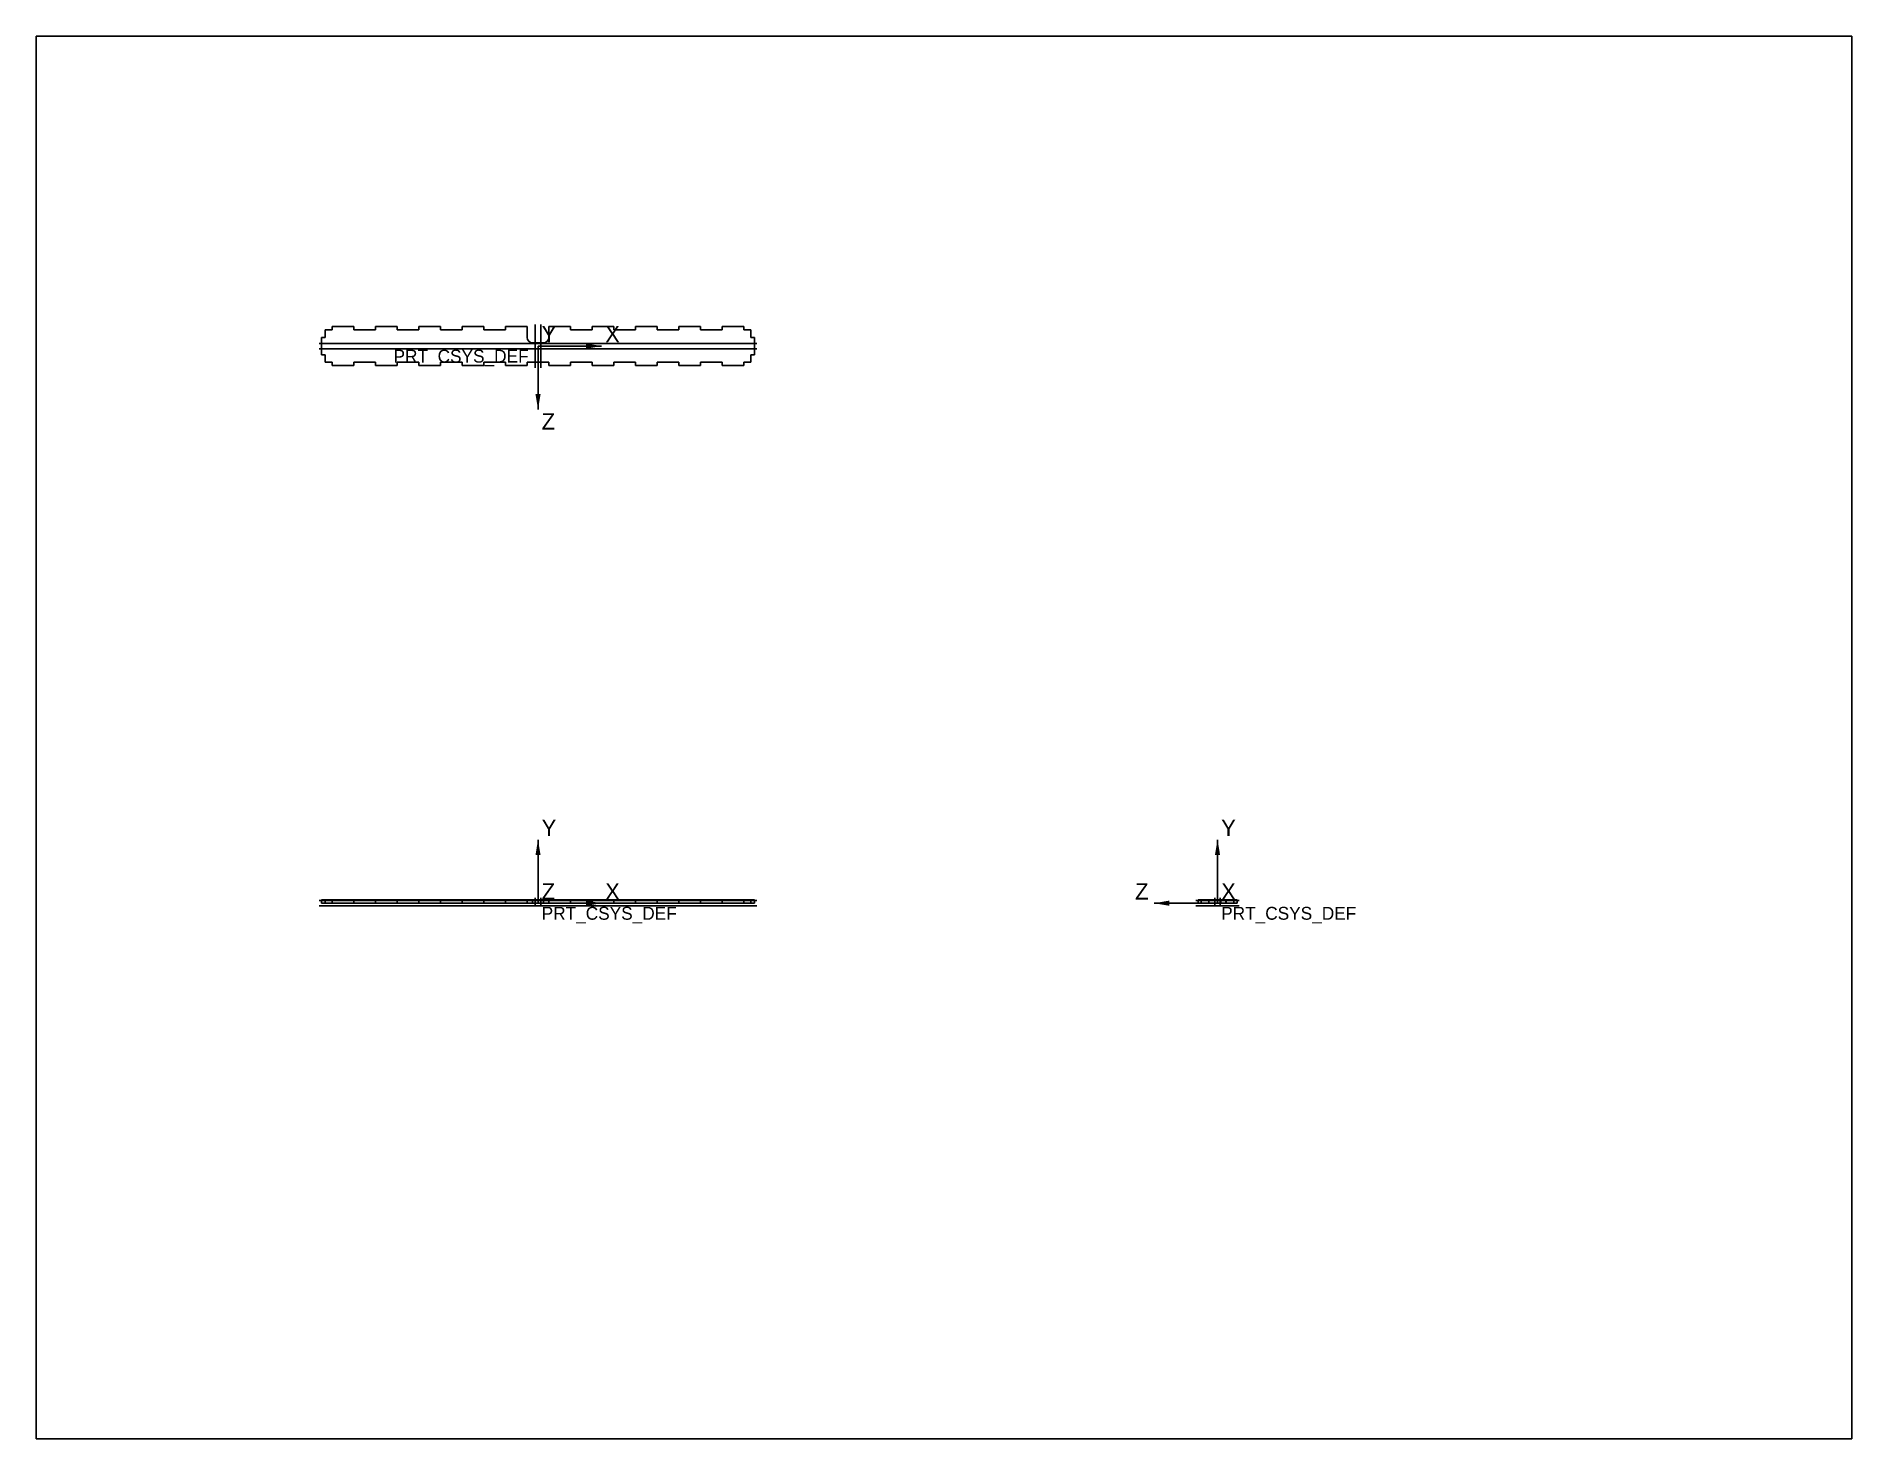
# Model space of a CAD drawing. Header units: inches. Extents: x 0 to 22, y 0 to 17.
import ezdxf

# ---------------------------------------------------------------- set-up
doc = ezdxf.new("R2010")
doc.units = ezdxf.units.IN
doc.header["$LTSCALE"] = 1.21
doc.header["$MEASUREMENT"] = 0
doc.linetypes.add('HIDDEN', pattern=[0.2, 0.1, -0.1])
doc.layers.get('0').update_dxf_attribs({"linetype": 'CONTINUOUS'})
for name, color, linetype in [('01___PRT_ALL_DTM_PLN', 7, 'CONTINUOUS'), ('05___PRT_ALL_DTM_CSYS', 7, 'CONTINUOUS'), ('DEFAULT_2', 8, 'HIDDEN')]:
    doc.layers.add(name, color=color, linetype=linetype)
doc.styles.get("Standard").update_dxf_attribs({"font": 'ar_wgl__.ttf'})

msp = doc.modelspace()

# ---------------------------------------------------------------- linework, layer by layer
at = {"color": 7, "linetype": 'CONTINUOUS'}
for p, q in [((0, 0), (0, 17)), ((0, 17), (22, 17)), ((22, 0), (22, 17)), ((3.501, 13.35), (3.501, 13.442)), ((3.501, 13.442), (3.587, 13.442)), ((3.587, 13.482), (3.587, 13.442)), ((3.849, 13.482), (3.587, 13.482)), ((3.849, 13.482), (3.849, 13.442)), ((3.849, 13.442), (4.112, 13.442)), ((4.112, 13.482), (4.112, 13.442)), ((4.374, 13.482), (4.112, 13.482)), ((4.374, 13.482), (4.374, 13.442)), ((4.374, 13.442), (4.637, 13.442)), ((4.637, 13.482), (4.637, 13.442)), ((4.899, 13.482), (4.637, 13.482)), ((4.899, 13.482), (4.899, 13.442)), ((4.899, 13.442), (5.162, 13.442)), ((5.162, 13.482), (5.162, 13.442)), ((5.424, 13.482), (5.162, 13.482)), ((5.424, 13.482), (5.424, 13.442)), ((5.424, 13.442), (5.687, 13.442)), ((5.687, 13.482), (5.687, 13.442)), ((5.949, 13.482), (5.687, 13.482)), ((5.949, 13.348), (5.949, 13.482)), ((6.211, 13.482), (6.211, 13.348)), ((6.474, 13.482), (6.211, 13.482)), ((6.474, 13.482), (6.474, 13.442)), ((6.474, 13.442), (6.736, 13.442)), ((6.999, 13.482), (6.736, 13.482)), ((6.736, 13.482), (6.736, 13.442)), ((6.999, 13.482), (6.999, 13.442)), ((6.999, 13.442), (7.261, 13.442)), ((7.524, 13.482), (7.261, 13.482)), ((7.261, 13.482), (7.261, 13.442)), ((7.524, 13.482), (7.524, 13.442)), ((7.524, 13.442), (7.786, 13.442)), ((8.049, 13.482), (7.786, 13.482)), ((7.786, 13.482), (7.786, 13.442)), ((8.049, 13.482), (8.049, 13.442)), ((8.049, 13.442), (8.311, 13.442)), ((8.574, 13.482), (8.311, 13.482)), ((8.311, 13.482), (8.311, 13.442)), ((8.574, 13.482), (8.574, 13.442)), ((8.66, 13.442), (8.574, 13.442)), ((8.66, 13.35), (8.66, 13.442)), ((3.456, 13.35), (3.456, 13.14)), ((3.456, 13.35), (3.501, 13.35)), ((6.148, 13.285), (6.012, 13.285)), ((8.705, 13.35), (8.66, 13.35)), ((8.705, 13.14), (8.705, 13.35)), ((3.456, 13.14), (3.501, 13.14)), ((3.501, 13.14), (3.501, 13.048)), ((3.501, 13.048), (3.587, 13.048)), ((3.587, 13.009), (3.587, 13.048)), ((3.587, 13.009), (3.849, 13.009)), ((3.849, 13.009), (3.849, 13.048)), ((3.849, 13.048), (4.112, 13.048)), ((4.112, 13.009), (4.112, 13.048)), ((4.112, 13.009), (4.374, 13.009)), ((4.374, 13.009), (4.374, 13.048)), ((4.374, 13.048), (4.637, 13.048)), ((4.637, 13.009), (4.637, 13.048)), ((4.637, 13.009), (4.899, 13.009)), ((4.899, 13.009), (4.899, 13.048)), ((4.899, 13.048), (5.162, 13.048)), ((5.162, 13.009), (5.162, 13.048)), ((5.162, 13.009), (5.424, 13.009)), ((5.424, 13.009), (5.424, 13.048)), ((5.424, 13.048), (5.687, 13.048)), ((5.687, 13.009), (5.687, 13.048)), ((5.687, 13.009), (5.949, 13.009)), ((5.949, 13.048), (6.211, 13.048)), ((5.949, 13.009), (5.949, 13.048)), ((6.211, 13.009), (6.211, 13.048)), ((6.211, 13.009), (6.474, 13.009)), ((6.474, 13.048), (6.736, 13.048)), ((6.474, 13.009), (6.474, 13.048)), ((6.736, 13.009), (6.736, 13.048)), ((6.736, 13.009), (6.999, 13.009)), ((6.999, 13.048), (7.261, 13.048)), ((6.999, 13.009), (6.999, 13.048)), ((7.261, 13.009), (7.261, 13.048)), ((7.261, 13.009), (7.524, 13.009)), ((7.524, 13.048), (7.786, 13.048)), ((7.524, 13.009), (7.524, 13.048)), ((7.786, 13.009), (7.786, 13.048)), ((7.786, 13.009), (8.049, 13.009)), ((8.049, 13.048), (8.311, 13.048)), ((8.049, 13.009), (8.049, 13.048)), ((8.311, 13.009), (8.311, 13.048)), ((8.311, 13.009), (8.574, 13.009)), ((8.66, 13.048), (8.574, 13.048)), ((8.574, 13.009), (8.574, 13.048)), ((8.705, 13.14), (8.66, 13.14)), ((8.66, 13.14), (8.66, 13.048)), ((3.456, 6.491), (3.456, 6.531)), ((3.456, 6.531), (8.705, 6.531)), ((3.456, 6.491), (8.705, 6.491)), ((3.501, 6.531), (3.501, 6.491)), ((3.587, 6.491), (3.587, 6.531)), ((3.849, 6.491), (3.849, 6.531)), ((4.112, 6.491), (4.112, 6.531)), ((4.374, 6.491), (4.374, 6.531)), ((4.637, 6.491), (4.637, 6.531)), ((4.899, 6.491), (4.899, 6.531)), ((5.162, 6.491), (5.162, 6.531)), ((5.424, 6.491), (5.424, 6.531)), ((5.687, 6.491), (5.687, 6.531)), ((5.949, 6.491), (5.949, 6.531)), ((6.211, 6.491), (6.211, 6.531)), ((6.474, 6.491), (6.474, 6.531)), ((6.736, 6.491), (6.736, 6.531)), ((6.999, 6.491), (6.999, 6.531)), ((7.261, 6.491), (7.261, 6.531)), ((7.524, 6.491), (7.524, 6.531)), ((7.786, 6.491), (7.786, 6.531)), ((8.049, 6.491), (8.049, 6.531)), ((8.311, 6.491), (8.311, 6.531)), ((8.574, 6.491), (8.574, 6.531)), ((8.66, 6.531), (8.66, 6.491)), ((8.705, 6.491), (8.705, 6.531)), ((14.079, 6.491), (14.079, 6.531)), ((14.079, 6.531), (14.551, 6.531)), ((14.079, 6.491), (14.551, 6.491)), ((14.118, 6.531), (14.118, 6.491)), ((14.21, 6.491), (14.21, 6.531)), ((14.42, 6.491), (14.42, 6.531)), ((14.512, 6.531), (14.512, 6.491)), ((14.551, 6.491), (14.551, 6.531)), ((0, 0), (22, 0))]:
    msp.add_line(p, q, dxfattribs=at)
for centre, start, end in [((6.012, 13.348), 180, 270), ((6.148, 13.348), 270, 360)]:
    msp.add_arc(centre, 0.063, start, end, dxfattribs=at)
at = {"layer": '01___PRT_ALL_DTM_PLN', "color": 9, "linetype": 'CONTINUOUS'}
for p, q in [((6.047, 13.508), (6.047, 12.983)), ((8.731, 13.278), (3.429, 13.278)), ((8.731, 6.458), (3.429, 6.458)), ((6.047, 6.557), (6.047, 6.465)), ((14.577, 6.458), (14.052, 6.458)), ((14.348, 6.557), (14.348, 6.465))]:
    msp.add_line(p, q, dxfattribs=at)
at = {"layer": '01___PRT_ALL_DTM_PLN', "color": 7, "linetype": 'CONTINUOUS'}
for p, q in [((6.113, 13.508), (6.113, 12.983)), ((8.731, 13.212), (3.429, 13.212)), ((8.731, 6.524), (3.429, 6.524)), ((6.113, 6.557), (6.113, 6.465)), ((14.577, 6.524), (14.052, 6.524)), ((14.282, 6.557), (14.282, 6.465))]:
    msp.add_line(p, q, dxfattribs=at)
at = {"layer": '05___PRT_ALL_DTM_CSYS', "color": 7, "linetype": 'CONTINUOUS', "true_color": 0xff3333}
for p, q in [((6.85, 13.245), (6.08, 13.245)), ((6.85, 6.491), (6.08, 6.491))]:
    msp.add_line(p, q, dxfattribs=at)
at = {"layer": '05___PRT_ALL_DTM_CSYS', "color": 7, "linetype": 'CONTINUOUS', "true_color": 0x33ffff}
for p, q in [((6.08, 12.475), (6.08, 13.245)), ((13.545, 6.491), (14.315, 6.491))]:
    msp.add_line(p, q, dxfattribs=at)
at = {"layer": '05___PRT_ALL_DTM_CSYS', "color": 7, "linetype": 'CONTINUOUS', "true_color": 0x33ff33}
for p, q in [((6.08, 7.261), (6.08, 6.491)), ((14.315, 7.261), (14.315, 6.491))]:
    msp.add_line(p, q, dxfattribs=at)
at = {"layer": '05___PRT_ALL_DTM_CSYS', "color": 7, "linetype": 'CONTINUOUS', "true_color": 0xff3333}
for points in [[(6.85, 13.245), (6.663, 13.214), (6.663, 13.277)], [(6.85, 6.491), (6.663, 6.46), (6.663, 6.523)]]:
    msp.add_solid(points, dxfattribs=at)
at = {"layer": '05___PRT_ALL_DTM_CSYS', "color": 7, "linetype": 'CONTINUOUS', "true_color": 0x33ffff}
for points in [[(6.08, 12.475), (6.049, 12.663), (6.111, 12.663)], [(13.545, 6.491), (13.732, 6.523), (13.732, 6.46)]]:
    msp.add_solid(points, dxfattribs=at)
at = {"layer": '05___PRT_ALL_DTM_CSYS', "color": 7, "linetype": 'CONTINUOUS', "true_color": 0x33ff33}
for points in [[(6.08, 7.261), (6.111, 7.074), (6.049, 7.074)], [(14.315, 7.261), (14.346, 7.074), (14.283, 7.074)]]:
    msp.add_solid(points, dxfattribs=at)
at = {"layer": 'DEFAULT_2', "color": 8, "linetype": 'HIDDEN'}
for p, q in [((6.012, 6.491), (6.012, 6.531)), ((6.148, 6.491), (6.148, 6.531)), ((14.354, 6.491), (14.354, 6.531)), ((14.417, 6.491), (14.417, 6.531))]:
    msp.add_line(p, q, dxfattribs=at)

# ---------------------------------------------------------------- texts
at = {"layer": '05___PRT_ALL_DTM_CSYS', "color": 7, "linetype": 'CONTINUOUS', "true_color": 0x33ff33, "char_height": 0.199, "width": 0.18484, "attachment_point": 1, "line_spacing_factor": 0.9}
for insert in [(6.124, 13.488), (6.124, 7.504), (14.359, 7.504)]:
    msp.add_mtext('Y', dxfattribs=dict(at, insert=insert))
at = {"layer": '05___PRT_ALL_DTM_CSYS', "color": 7, "linetype": 'CONTINUOUS', "true_color": 0xff3333, "char_height": 0.199, "width": 0.18484, "attachment_point": 1, "line_spacing_factor": 0.9}
for insert in [(6.894, 13.488), (6.894, 6.734), (14.359, 6.734)]:
    msp.add_mtext('X', dxfattribs=dict(at, insert=insert))
at = {"layer": '05___PRT_ALL_DTM_CSYS', "color": 7, "linetype": 'CONTINUOUS', "char_height": 0.15625, "width": 1.70713, "attachment_point": 1, "line_spacing_factor": 0.9}
for insert in [(4.329, 13.201), (6.124, 6.447), (14.359, 6.447)]:
    msp.add_mtext('PRT_CSYS_DEF', dxfattribs=dict(at, insert=insert))
at = {"layer": '05___PRT_ALL_DTM_CSYS', "color": 7, "linetype": 'CONTINUOUS', "true_color": 0x33ffff, "char_height": 0.199, "width": 0.16931, "attachment_point": 1, "line_spacing_factor": 0.9}
for insert in [(6.124, 12.431), (6.124, 6.734), (13.316, 6.734)]:
    msp.add_mtext('Z', dxfattribs=dict(at, insert=insert))

doc.saveas('drawing.dxf')
